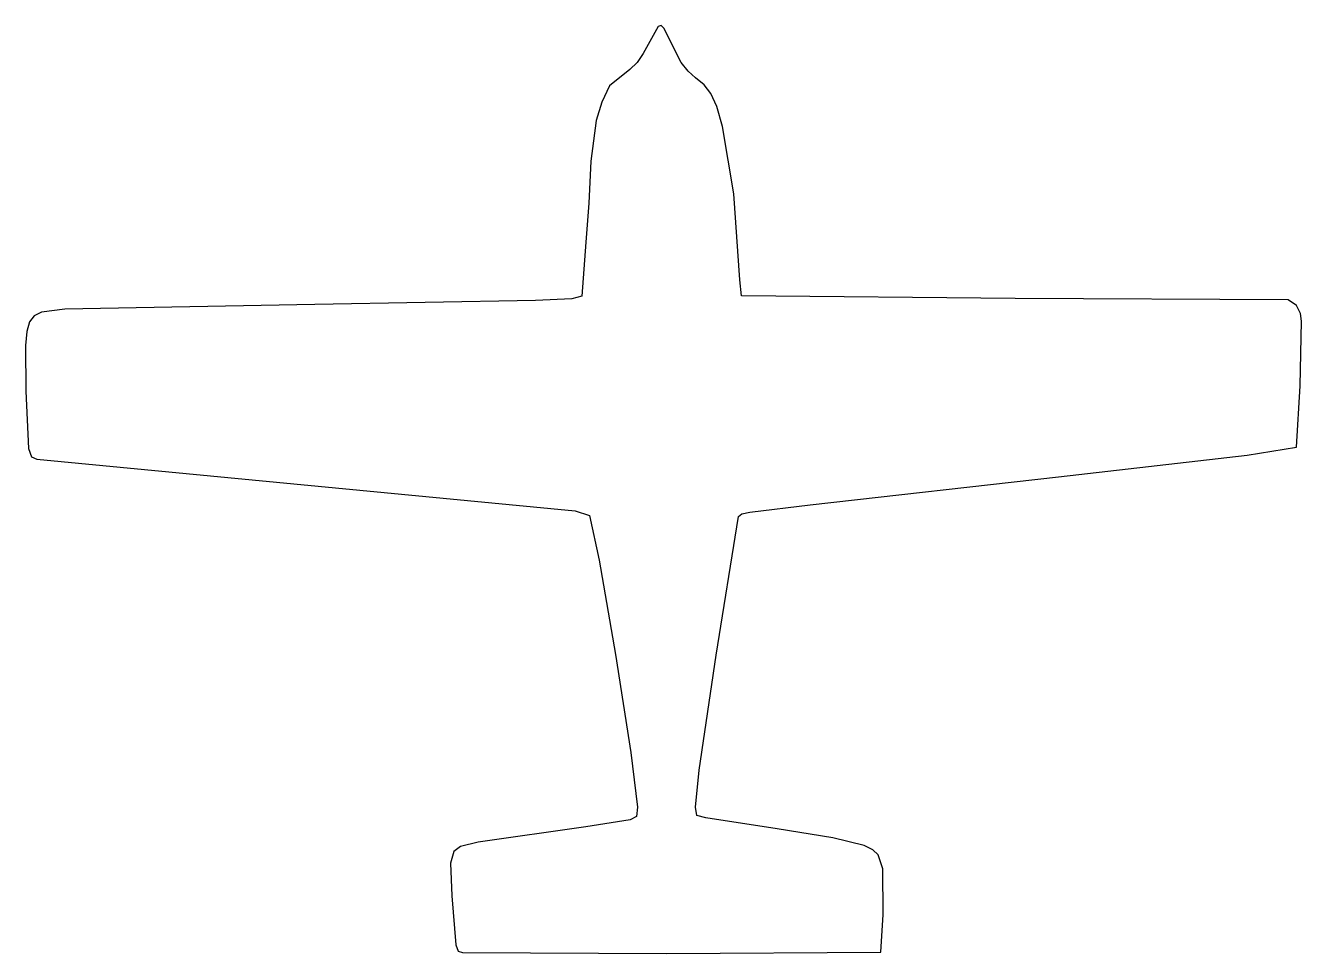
# Model space of a CAD drawing. Header units: metres. Extents: x -71 to 71, y -52 to 52.
import ezdxf

# ---------------------------------------------------------------- set-up
doc = ezdxf.new("R2010")
doc.units = ezdxf.units.M

msp = doc.modelspace()

# ---------------------------------------------------------------- linework, layer by layer
for p, q in [((-0.59927, 51.4679), (-2.2467, 48.4692)), ((-0.276, 51.5679), (-0.59927, 51.4679)), ((0.0843, 51.2375), (-0.276, 51.5679)), ((1.24576, 48.8106), (0.0843, 51.2375)), ((-2.2467, 48.4692), (-2.90919, 47.4524)), ((1.97562, 47.4521), (1.24576, 48.8106)), ((-2.90919, 47.4524), (-3.74042, 46.6764)), ((2.72507, 46.4941), (1.97562, 47.4521)), ((-3.74042, 46.6764), (-5.99686, 44.8724)), ((3.54573, 45.7394), (2.72507, 46.4941)), ((4.51845, 44.9791), (3.54573, 45.7394)), ((-5.99686, 44.8724), (-6.8685, 43.0663)), ((5.27441, 44.025), (4.51845, 44.9791)), ((5.9147, 42.583), (5.27441, 44.025)), ((-6.8685, 43.0663), (-7.46265, 41.0276)), ((6.54039, 40.3588), (5.9147, 42.583)), ((-7.46265, 41.0276), (-8.06435, 36.5076)), ((7.79726, 32.8533), (6.54039, 40.3588)), ((-8.06435, 36.5076), (-8.29337, 31.8226)), ((8.47826, 23.3131), (7.79726, 32.8533)), ((-8.29337, 31.8226), (-8.6412, 27.4828)), ((-8.6412, 27.4828), (-9.08365, 21.4759)), ((8.64751, 21.5074), (8.47826, 23.3131)), ((-9.08365, 21.4759), (-10.1953, 21.1949)), ((39.0696, 21.2413), (8.64751, 21.5074)), ((-66.487, 20.0356), (-69.1015, 19.6972)), ((-38.7195, 20.5785), (-66.487, 20.0356)), ((-14.2369, 20.9901), (-38.7195, 20.5785)), ((-10.1953, 21.1949), (-14.2369, 20.9901)), ((69.3844, 21.0779), (39.0696, 21.2413)), ((70.3312, 20.4404), (69.3844, 21.0779)), ((70.765, 19.5533), (70.3312, 20.4404)), ((-70.4288, 18.6288), (-70.7349, 17.5583)), ((-69.901, 19.3068), (-70.4288, 18.6288)), ((-69.1015, 19.6972), (-69.901, 19.3068)), ((70.7405, 11.5139), (70.8695, 18.6987)), ((70.8695, 18.6987), (70.765, 19.5533)), ((-70.7349, 17.5583), (-70.8695, 15.9901)), ((-70.8695, 15.9901), (-70.8245, 10.9405)), ((70.3153, 4.70403), (70.7405, 11.5139)), ((-70.8245, 10.9405), (-70.5321, 4.55266)), ((-70.5321, 4.55266), (-70.1973, 3.63857)), ((64.8366, 3.79764), (70.3153, 4.70403)), ((-70.1973, 3.63857), (-69.5953, 3.37305)), ((-69.5953, 3.37305), (-9.81813, -2.37906)), ((43.8882, 1.4021), (64.8366, 3.79764)), ((16.2913, -1.7045), (43.8882, 1.4021)), ((-9.81813, -2.37906), (-8.22047, -2.89148)), ((8.32671, -2.99864), (8.68961, -2.69444)), ((8.68961, -2.69444), (9.59148, -2.50343)), ((9.59148, -2.50343), (16.2913, -1.7045)), ((-8.22047, -2.89148), (-7.15411, -7.86064)), ((5.86655, -18.4297), (8.32671, -2.99864)), ((-7.15411, -7.86064), (-5.34534, -18.3472)), ((-5.34534, -18.3472), (-3.63974, -29.2138)), ((3.97835, -31.1841), (5.86655, -18.4297)), ((-3.63974, -29.2138), (-2.88287, -35.3229)), ((3.54573, -35.3016), (3.97835, -31.1841)), ((-2.88287, -35.3229), (-2.98824, -36.3589)), ((3.71506, -36.2235), (3.54573, -35.3016)), ((-3.71367, -36.6969), (-8.64565, -37.4862)), ((-2.98824, -36.3589), (-3.71367, -36.6969)), ((4.70946, -36.4825), (3.71506, -36.2235)), ((12.6143, -37.7162), (4.70946, -36.4825)), ((-8.64565, -37.4862), (-20.5866, -39.2118)), ((18.8091, -38.7041), (12.6143, -37.7162)), ((-20.5866, -39.2118), (-22.5599, -39.6947)), ((22.2863, -39.5673), (18.8091, -38.7041)), ((23.2604, -40.0484), (22.2863, -39.5673)), ((-23.2972, -40.2365), (-23.6655, -41.5421)), ((-22.5599, -39.6947), (-23.2972, -40.2365)), ((23.8605, -40.6138), (23.2604, -40.0484)), ((24.3464, -42.1514), (23.8605, -40.6138)), ((-23.6655, -41.5421), (-23.5212, -45.1665)), ((24.3837, -47.2402), (24.3464, -42.1514)), ((-23.5212, -45.1665), (-23.0826, -50.6177)), ((24.1603, -51.4185), (24.3837, -47.2402)), ((-23.0826, -50.6177), (-22.7989, -51.2975)), ((-22.7989, -51.2975), (-22.3097, -51.4572)), ((-22.3097, -51.4572), (0.35083, -51.5679)), ((0.35083, -51.5679), (24.1603, -51.4185))]:
    msp.add_line(p, q)

doc.saveas('drawing.dxf')
